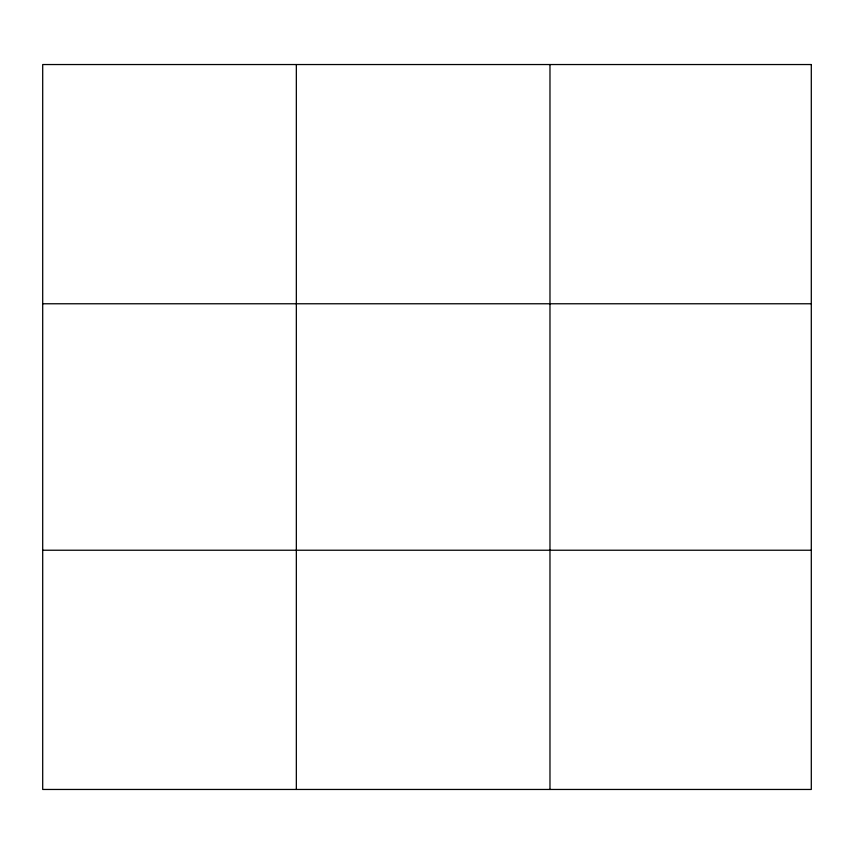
<?xml version="1.0" encoding="UTF-8"?>
<svg xmlns="http://www.w3.org/2000/svg" width="854" height="854" viewBox="0 0 854 854"><rect width="100%" height="100%" fill="white"/><g stroke="black" fill="none" stroke-linecap="round" stroke-linejoin="round"><path stroke-width="1.28" d="M296.338 789.459L296.338 64.541M549.976 789.459L549.976 64.541M42.7 303.768L811.3 303.768M42.7 550.232L811.3 550.232M811.3 64.541L811.3 789.459L42.7 789.459L42.7 64.541L811.3 64.541"/></g></svg>
